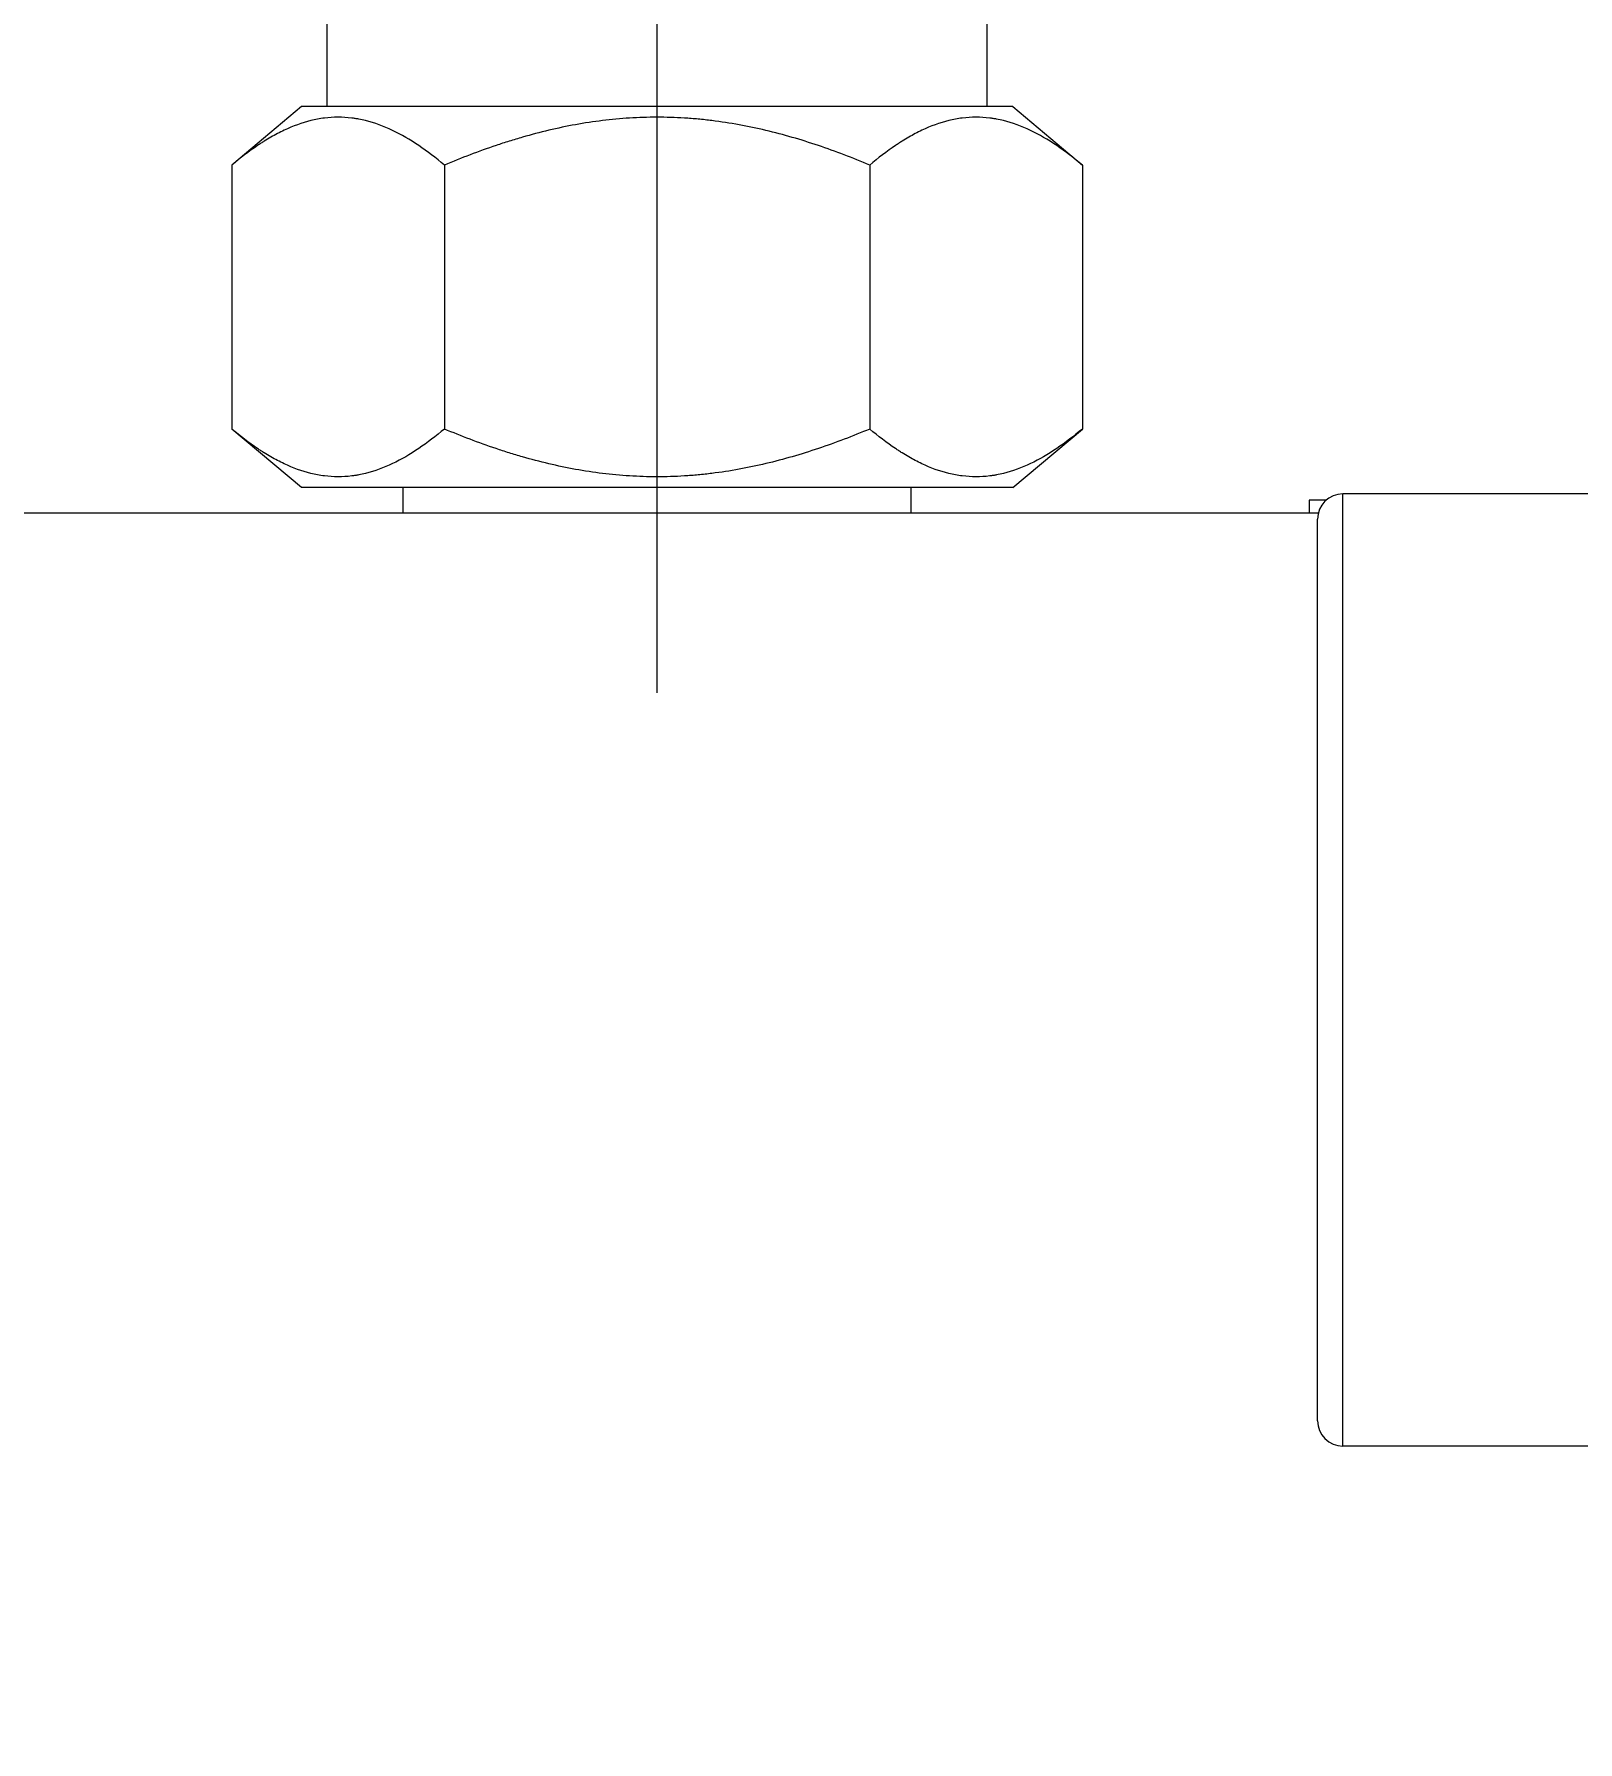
# Model space of a CAD drawing. Extents: x 19821 to 22981, y -91 to 2224.
# Drawn here: x 20590.8 to 20651.6, y 1947.6 to 2014.8 of the extents above; entities that cross this region are included whole.
import ezdxf

# ---------------------------------------------------------------- set-up
doc = ezdxf.new("R2010")
doc.units = 0
doc.header["$LTSCALE"] = 10
doc.header["$MEASUREMENT"] = 0
doc.header["$PDMODE"] = 3
doc.header["$PDSIZE"] = -10
doc.linetypes.add('CENTER2', pattern=[28.575, 19.05, -3.175, 3.175, -3.175])
doc.layers.get('0').update_dxf_attribs({"linetype": 'CONTINUOUS'})
doc.layers.get('DEFPOINTS').update_dxf_attribs({"linetype": 'CONTINUOUS'})
doc.layers.add('1', color=7, linetype='CONTINUOUS')
doc.layers.add('Cneter', color=1, linetype='CENTER2', lineweight=13)
doc.styles.add('Daelim Dimension', font='NanumGothic.ttf')
doc.dimstyles.new('DEFAULT', dxfattribs={"dimscale": 2, "dimtxt": 2, "dimasz": 2, "dimexe": 0, "dimexo": 2, "dimgap": 1, "dimtad": 1, "dimdec": 1, "dimzin": 9, "dimdsep": 46, "dimtxsty": 'Daelim Dimension', "dimcen": 0.5, "dimclrd": 5, "dimclre": 5, "dimclrt": 256, "dimadec": 1, "dimazin": 0, "dimtfac": 1, "dimtdec": 1, "dimtix": 1, "dimtmove": 0, "dimatfit": 3, "dimfxl": 1, "dimtolj": 1, "dimtzin": 1, "dimlwd": 9, "dimlwe": 9, "dimarcsym": 0})

# ---------------------------------------------------------------- blocks, each defined once
blk = doc.blocks.new('*D22')
at = {"color": 5, "lineweight": 9, "ltscale": 0.5, "transparency": 16777216}
for p, q in [((20530.041, 1946.627), (20530.041, 1848.812)), ((20850.641, 1946.627), (20850.641, 1848.812)), ((20842.641, 1850.812), (20538.041, 1850.812))]:
    blk.add_line(p, q, dxfattribs=at)
at = {"color": 5, "ltscale": 0.5, "transparency": 16777216}
for points in [[(20538.041, 1852.145), (20538.041, 1849.479), (20530.041, 1850.812)], [(20842.641, 1852.145), (20842.641, 1849.479), (20850.641, 1850.812)]]:
    blk.add_solid(points, dxfattribs=at)
at = {"layer": 'DEFPOINTS', "color": 0, "ltscale": 0.5, "transparency": 16777216}
for p in [(20530.041, 1950.627), (20850.641, 1950.627), (20530.041, 1850.812)]:
    blk.add_point(p, dxfattribs=at)
at = {"color": 7, "ltscale": 0.5, "transparency": 16777216, "insert": (20635.03, 1863.713), "char_height": 20, "attachment_point": 5, "style": 'Daelim Dimension'}
blk.add_mtext('\\A1;321', dxfattribs=at)

msp = doc.modelspace()

# ---------------------------------------------------------------- linework, layer by layer
at = {"layer": '1', "color": 7, "linetype": 'Continuous', "lineweight": 18}
for p, q in [((20602.341, 2017.173), (20602.341, 2011.971)), ((20628.341, 2011.971), (20628.341, 2017.173)), ((20601.341, 2011.971), (20598.598, 2009.669)), ((20629.341, 2011.971), (20601.341, 2011.971)), ((20629.341, 2011.971), (20632.084, 2009.669)), ((20598.598, 2009.669), (20598.598, 1999.273)), ((20606.969, 2009.669), (20606.969, 1999.273)), ((20623.713, 2009.669), (20623.713, 1999.273)), ((20632.084, 2009.669), (20632.084, 1999.273)), ((20601.341, 1996.971), (20598.598, 1999.273)), ((20629.341, 1996.971), (20632.084, 1999.273)), ((20629.341, 1996.971), (20601.341, 1996.971)), ((20605.341, 1995.971), (20605.341, 1996.971)), ((20625.341, 1995.971), (20625.341, 1996.971)), ((20678.341, 1996.721), (20642.341, 1996.721)), ((20555.341, 1995.971), (20641.374, 1995.971)), ((20641.68, 1996.471), (20641.008, 1996.471)), ((20641.008, 1996.471), (20641.008, 1995.971)), ((20641.341, 1960.221), (20641.341, 1995.721)), ((20679.34, 1959.221), (20642.341, 1959.221))]:
    msp.add_line(p, q, dxfattribs=at)
at = {"layer": '1', "color": 7, "linetype": 'Continuous', "lineweight": 13}
msp.add_line((20642.341, 1959.221), (20642.341, 1996.721), dxfattribs=at)
at = {"layer": '1', "color": 7, "linetype": 'Continuous', "lineweight": 18}
for centre, start, end in [((20642.341, 1995.721), 90, 180), ((20642.341, 1960.221), 180, 270)]:
    msp.add_arc(centre, 1, start, end, dxfattribs=at)
for points in [[(20606.969, 2009.669), (20606.635, 2009.949), (20606.298, 2010.207), (20605.617, 2010.666), (20605.273, 2010.866), (20604.575, 2011.198), (20604.222, 2011.329), (20603.773, 2011.439), (20603.638, 2011.469), (20603.502, 2011.492), (20603.411, 2011.506), (20603.366, 2011.512), (20603.139, 2011.54), (20602.959, 2011.551), (20602.599, 2011.551), (20602.42, 2011.54), (20602.063, 2011.495), (20601.885, 2011.462), (20601.354, 2011.331), (20601.003, 2011.202), (20600.48, 2010.955), (20600.306, 2010.863), (20600.046, 2010.713), (20599.959, 2010.661), (20599.829, 2010.58), (20599.786, 2010.553), (20599.7, 2010.497), (20599.657, 2010.468), (20599.27, 2010.208), (20598.932, 2009.95), (20598.598, 2009.669)], [(20623.713, 2009.669), (20623.045, 2009.949), (20622.371, 2010.207), (20621.008, 2010.666), (20620.319, 2010.866), (20618.924, 2011.198), (20618.217, 2011.329), (20617.32, 2011.439), (20617.049, 2011.469), (20616.778, 2011.492), (20616.596, 2011.506), (20616.505, 2011.512), (20616.052, 2011.54), (20615.691, 2011.551), (20614.972, 2011.551), (20614.614, 2011.54), (20613.9, 2011.495), (20613.545, 2011.462), (20612.482, 2011.331), (20611.78, 2011.202), (20610.733, 2010.955), (20610.385, 2010.863), (20609.865, 2010.713), (20609.692, 2010.661), (20609.433, 2010.58), (20609.346, 2010.553), (20609.174, 2010.497), (20609.088, 2010.468), (20608.315, 2010.208), (20607.638, 2009.95), (20606.969, 2009.669)], [(20632.084, 2009.669), (20631.75, 2009.949), (20631.413, 2010.207), (20630.732, 2010.666), (20630.388, 2010.866), (20629.69, 2011.198), (20629.336, 2011.329), (20628.888, 2011.439), (20628.753, 2011.469), (20628.617, 2011.492), (20628.526, 2011.506), (20628.481, 2011.512), (20628.254, 2011.54), (20628.073, 2011.551), (20627.714, 2011.551), (20627.535, 2011.54), (20627.178, 2011.495), (20627, 2011.462), (20626.469, 2011.331), (20626.118, 2011.202), (20625.594, 2010.955), (20625.42, 2010.863), (20625.16, 2010.713), (20625.074, 2010.661), (20624.944, 2010.58), (20624.901, 2010.553), (20624.815, 2010.497), (20624.772, 2010.468), (20624.385, 2010.208), (20624.047, 2009.95), (20623.713, 2009.669)], [(20606.969, 1999.273), (20606.635, 1998.992), (20606.298, 1998.735), (20605.617, 1998.276), (20605.273, 1998.075), (20604.575, 1997.744), (20604.222, 1997.613), (20603.773, 1997.502), (20603.638, 1997.473), (20603.502, 1997.45), (20603.411, 1997.436), (20603.366, 1997.429), (20603.139, 1997.401), (20602.959, 1997.39), (20602.599, 1997.391), (20602.42, 1997.402), (20602.063, 1997.447), (20601.885, 1997.48), (20601.354, 1997.611), (20601.003, 1997.739), (20600.48, 1997.987), (20600.306, 1998.078), (20600.046, 1998.228), (20599.959, 1998.28), (20599.829, 1998.361), (20599.786, 1998.389), (20599.7, 1998.445), (20599.657, 1998.473), (20599.27, 1998.733), (20598.932, 1998.992), (20598.598, 1999.273)], [(20623.713, 1999.273), (20623.045, 1998.992), (20622.371, 1998.735), (20621.008, 1998.276), (20620.319, 1998.075), (20618.924, 1997.744), (20618.217, 1997.613), (20617.32, 1997.502), (20617.049, 1997.473), (20616.778, 1997.45), (20616.596, 1997.436), (20616.505, 1997.429), (20616.052, 1997.401), (20615.691, 1997.39), (20614.972, 1997.391), (20614.614, 1997.402), (20613.9, 1997.447), (20613.545, 1997.48), (20612.482, 1997.611), (20611.78, 1997.739), (20610.733, 1997.987), (20610.385, 1998.078), (20609.865, 1998.228), (20609.692, 1998.28), (20609.433, 1998.361), (20609.346, 1998.389), (20609.174, 1998.445), (20609.088, 1998.473), (20608.315, 1998.733), (20607.638, 1998.992), (20606.969, 1999.273)], [(20632.084, 1999.273), (20631.75, 1998.992), (20631.413, 1998.735), (20630.732, 1998.276), (20630.388, 1998.075), (20629.69, 1997.744), (20629.336, 1997.613), (20628.888, 1997.502), (20628.753, 1997.473), (20628.617, 1997.45), (20628.526, 1997.436), (20628.481, 1997.429), (20628.254, 1997.401), (20628.073, 1997.39), (20627.714, 1997.391), (20627.535, 1997.402), (20627.178, 1997.447), (20627, 1997.48), (20626.469, 1997.611), (20626.118, 1997.739), (20625.594, 1997.987), (20625.42, 1998.078), (20625.16, 1998.228), (20625.074, 1998.28), (20624.944, 1998.361), (20624.901, 1998.389), (20624.815, 1998.445), (20624.772, 1998.473), (20624.385, 1998.733), (20624.047, 1998.992), (20623.713, 1999.273)]]:
    msp.add_open_spline(points, degree=3, knots=[0, 0, 0, 0, 0.125, 0.125, 0.25, 0.25, 0.375, 0.375, 0.40625, 0.421875, 0.421875, 0.4375, 0.4375, 0.5, 0.5, 0.5625, 0.5625, 0.625, 0.625, 0.75, 0.75, 0.8125, 0.8125, 0.84375, 0.84375, 0.859375, 0.859375, 0.875, 0.875, 1, 1, 1, 1], dxfattribs=at)
at = {"layer": 'Cneter', "lineweight": 5, "ltscale": 0.5}
msp.add_line((20615.341, 1988.887), (20615.341, 2082.382), dxfattribs=at)

# ---------------------------------------------------------------- dimensions: what is measured, and where the dimension line sits
at = {"color": 5, "ltscale": 0.5}
dim = msp.add_linear_dim(base=(20530.041, 1850.812), p1=(20850.641, 1950.627), p2=(20530.041, 1950.627), dimstyle='DEFAULT', override={"dimtxt": 10, "dimasz": 4, "dimexe": 1, "dimdec": 0, "dimclrt": 7}, dxfattribs=at)
dim.commit()
dim.dimension.update_dxf_attribs({"geometry": '*D22', "text_midpoint": (20635.03, 1850.812), "dimtype": 160})

doc.saveas('drawing.dxf')
